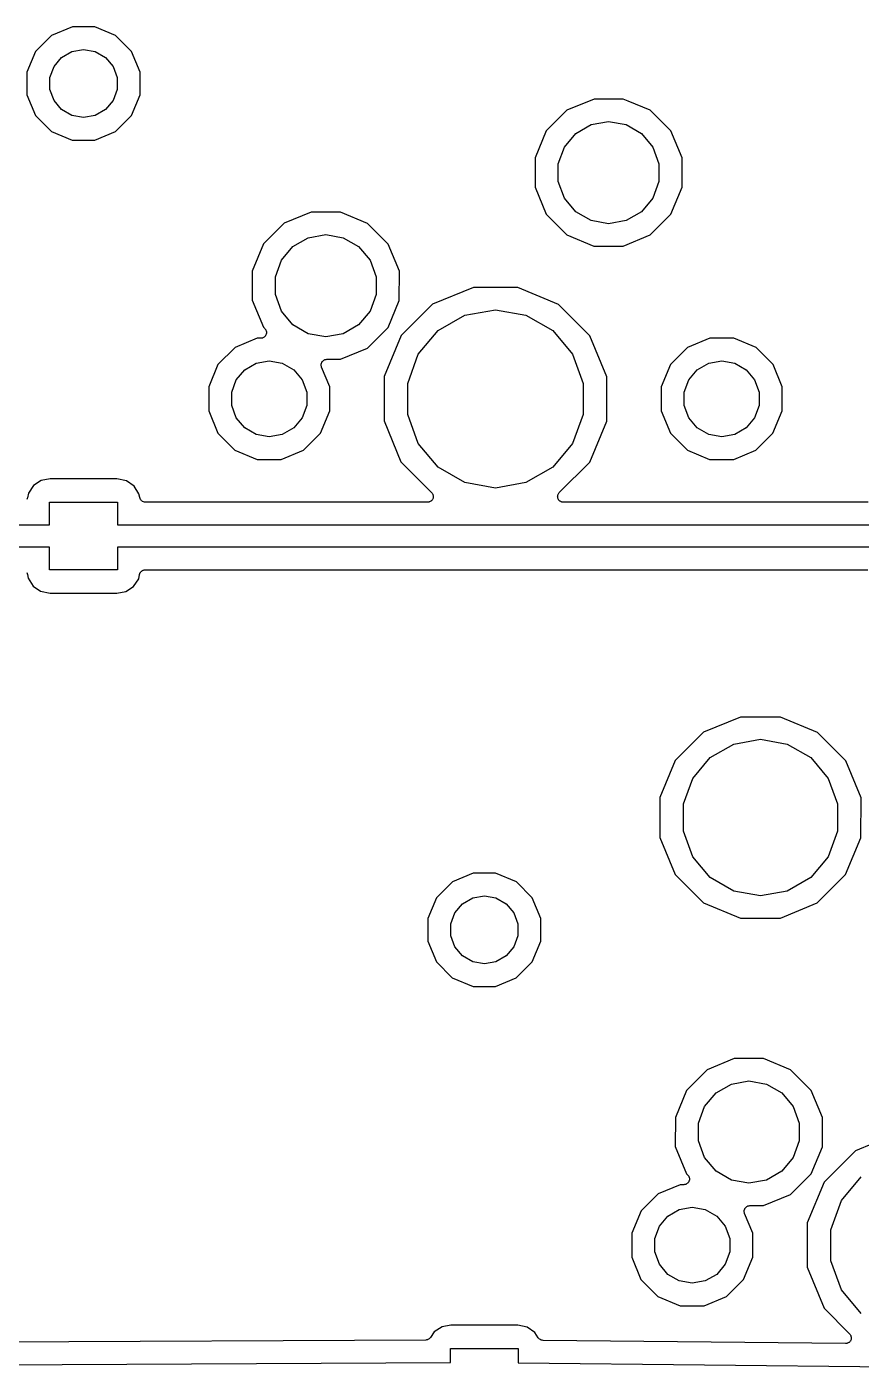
# Model space of a CAD drawing. Extents: x 30 to 169, y -146 to -30.
# Drawn here: x 62.73 to 81.46, y -119.83 to -89.65 of the extents above; entities that cross this region are included whole.
import ezdxf

# ---------------------------------------------------------------- set-up
doc = ezdxf.new("R2010")
doc.units = 0
doc.header["$MEASUREMENT"] = 0
doc.layers.add('BLACK', color=7, linetype='CONTINUOUS')

msp = doc.modelspace()

# ---------------------------------------------------------------- linework, layer by layer
at = {"layer": 'Black'}
for p, q in [((63.2815, -89.8427), (62.924, -90.1997)), ((63.7485, -89.6498), (63.2815, -89.8427)), ((64.2537, -89.6502), (63.7485, -89.6498)), ((64.7203, -89.844), (64.2537, -89.6502)), ((65.0773, -90.2015), (64.7203, -89.844)), ((62.924, -90.1997), (62.7302, -90.6663)), ((63.5083, -90.334), (63.7384, -90.2012)), ((63.7384, -90.2012), (64, -90.1551)), ((64, -90.1551), (64.2616, -90.2012)), ((64.2616, -90.2012), (64.4917, -90.334)), ((65.2702, -90.6685), (65.0773, -90.2015)), ((63.3376, -90.5375), (63.5083, -90.334)), ((64.4917, -90.334), (64.6624, -90.5375)), ((62.7302, -90.6663), (62.7298, -91.1715)), ((63.2467, -90.7872), (63.3376, -90.5375)), ((63.2467, -91.0528), (63.2467, -90.7872)), ((64.6624, -90.5375), (64.7533, -90.7872)), ((64.7533, -90.7872), (64.7533, -91.0528)), ((65.2698, -91.1737), (65.2702, -90.6685)), ((63.3376, -91.3025), (63.2467, -91.0528)), ((64.7533, -91.0528), (64.6624, -91.3025)), ((62.7298, -91.1715), (62.9227, -91.6385)), ((63.5083, -91.506), (63.3376, -91.3025)), ((64.6624, -91.3025), (64.4917, -91.506)), ((65.076, -91.6403), (65.2698, -91.1737)), ((75.463, -91.2687), (74.856, -91.5195)), ((76.1198, -91.2693), (75.463, -91.2687)), ((76.2274, -91.314), (76.1198, -91.2693)), ((76.7264, -91.5212), (76.2274, -91.314)), ((62.9227, -91.6385), (63.2797, -91.996)), ((63.7384, -91.6388), (63.5083, -91.506)), ((64, -91.6849), (63.7384, -91.6388)), ((64.2616, -91.6388), (64, -91.6849)), ((64.4917, -91.506), (64.2616, -91.6388)), ((64.7185, -91.9973), (65.076, -91.6403)), ((74.856, -91.5195), (74.3912, -91.9836)), ((77.1905, -91.986), (76.7264, -91.5212)), ((63.2797, -91.996), (63.7463, -92.1898)), ((64.2515, -92.1902), (64.7185, -91.9973)), ((74.3912, -91.9836), (74.1393, -92.5902)), ((75.0525, -92.0411), (75.3976, -91.8418)), ((75.3976, -91.8418), (75.79, -91.7726)), ((75.79, -91.7726), (76.1824, -91.8418)), ((76.1824, -91.8418), (76.5275, -92.0411)), ((77.4413, -92.593), (77.1905, -91.986)), ((63.7463, -92.1898), (64.2515, -92.1902)), ((74.7964, -92.3463), (75.0525, -92.0411)), ((76.5275, -92.0411), (76.7836, -92.3463)), ((74.1393, -92.5902), (74.1387, -93.247)), ((74.6601, -92.7208), (74.7964, -92.3463)), ((76.7836, -92.3463), (76.9199, -92.7208)), ((77.4407, -93.2498), (77.4413, -92.593)), ((74.6601, -93.1192), (74.6601, -92.7208)), ((76.9199, -92.7208), (76.9199, -93.1192)), ((74.7964, -93.4937), (74.6601, -93.1192)), ((76.9199, -93.1192), (76.7836, -93.4937)), ((74.1387, -93.247), (74.3895, -93.854)), ((75.0525, -93.7989), (74.7964, -93.4937)), ((76.7836, -93.4937), (76.5275, -93.7989)), ((77.1888, -93.8564), (77.4407, -93.2498)), ((69.113, -93.8087), (68.506, -94.0595)), ((69.7698, -93.8093), (69.113, -93.8087)), ((70.3764, -94.0612), (69.7698, -93.8093)), ((75.3976, -93.9982), (75.0525, -93.7989)), ((76.5275, -93.7989), (76.1824, -93.9982)), ((68.506, -94.0595), (68.0412, -94.5236)), ((70.8405, -94.526), (70.3764, -94.0612)), ((74.3895, -93.854), (74.8536, -94.3188)), ((75.79, -94.0674), (75.3976, -93.9982)), ((76.1824, -93.9982), (75.79, -94.0674)), ((76.724, -94.3205), (77.1888, -93.8564)), ((68.7025, -94.5811), (69.0476, -94.3818)), ((69.0476, -94.3818), (69.44, -94.3126)), ((69.44, -94.3126), (69.8324, -94.3818)), ((69.8324, -94.3818), (70.1775, -94.5811)), ((74.8536, -94.3188), (75.4602, -94.5707)), ((76.117, -94.5713), (76.724, -94.3205)), ((68.0412, -94.5236), (67.7893, -95.1302)), ((68.4464, -94.8863), (68.7025, -94.5811)), ((70.1775, -94.5811), (70.4336, -94.8863)), ((71.0913, -95.133), (70.8405, -94.526)), ((75.4602, -94.5707), (76.117, -94.5713)), ((68.3101, -95.2608), (68.4464, -94.8863)), ((70.4336, -94.8863), (70.5699, -95.2608)), ((67.7893, -95.1302), (67.7887, -95.787)), ((68.3101, -95.6592), (68.3101, -95.2608)), ((70.5699, -95.2608), (70.5699, -95.6592)), ((71.0907, -95.7898), (71.0913, -95.133)), ((72.7545, -95.4977), (71.8346, -95.8778)), ((73.7498, -95.4985), (72.7545, -95.4977)), ((74.6691, -95.8802), (73.7498, -95.4985)), ((67.7887, -95.787), (68.0395, -96.394)), ((68.4464, -96.0337), (68.3101, -95.6592)), ((70.5699, -95.6592), (70.4336, -96.0337)), ((70.8388, -96.3964), (71.0907, -95.7898)), ((71.8346, -95.8778), (71.1302, -96.5809)), ((75.3722, -96.5846), (74.6691, -95.8802)), ((68.7025, -96.3389), (68.4464, -96.0337)), ((70.4336, -96.0337), (70.1775, -96.3389)), ((71.9634, -96.4667), (72.5654, -96.1192)), ((72.5654, -96.1192), (73.25, -95.9985)), ((73.25, -95.9985), (73.9346, -96.1192)), ((73.9346, -96.1192), (74.5365, -96.4667)), ((68.0395, -96.394), (68.0697, -96.4242)), ((68.0697, -96.4242), (68.0792, -96.4378)), ((68.0792, -96.4378), (68.0899, -96.4505)), ((68.0954, -96.5619), (68.0897, -96.5775)), ((68.0899, -96.4505), (68.0918, -96.4558)), ((68.0918, -96.4558), (68.095, -96.4604)), ((68.095, -96.4604), (68.0992, -96.4764)), ((68.1025, -96.5469), (68.0954, -96.5619)), ((68.0992, -96.4764), (68.1049, -96.492)), ((68.1029, -96.5413), (68.1025, -96.5469)), ((68.1049, -96.5361), (68.1029, -96.5413)), ((68.1049, -96.492), (68.1049, -96.4976)), ((68.1049, -96.4976), (68.1063, -96.503)), ((68.1063, -96.503), (68.1049, -96.5195)), ((68.1049, -96.5195), (68.1049, -96.5361)), ((69.0476, -96.5382), (68.7025, -96.3389)), ((69.44, -96.6074), (69.0476, -96.5382)), ((69.8324, -96.5382), (69.44, -96.6074)), ((70.1775, -96.3389), (69.8324, -96.5382)), ((70.374, -96.8605), (70.8388, -96.3964)), ((71.5166, -96.9992), (71.9634, -96.4667)), ((74.5365, -96.4667), (74.9834, -96.9992)), ((67.4013, -96.8473), (67.0187, -97.2292)), ((67.9009, -96.6409), (67.4013, -96.8473)), ((67.9797, -96.6409), (67.9009, -96.6409)), ((67.9961, -96.6381), (67.9797, -96.6409)), ((68.0126, -96.6366), (67.9961, -96.6381)), ((68.0176, -96.6343), (68.0126, -96.6366)), ((68.0231, -96.6333), (68.0176, -96.6343)), ((68.0375, -96.625), (68.0231, -96.6333)), ((68.0526, -96.618), (68.0375, -96.625)), ((68.0565, -96.6141), (68.0526, -96.618)), ((68.0614, -96.6113), (68.0565, -96.6141)), ((68.072, -96.5986), (68.0614, -96.6113)), ((68.0838, -96.5869), (68.072, -96.5986)), ((68.0861, -96.5818), (68.0838, -96.5869)), ((68.0897, -96.5775), (68.0861, -96.5818)), ((69.767, -97.1113), (70.374, -96.8605)), ((71.1302, -96.5809), (70.7485, -97.5002)), ((75.7523, -97.5045), (75.3722, -96.5846)), ((77.5613, -96.8473), (77.1787, -97.2292)), ((78.0609, -96.6409), (77.5613, -96.8473)), ((78.6015, -96.6413), (78.0609, -96.6409)), ((79.1008, -96.8487), (78.6015, -96.6413)), ((79.4827, -97.2313), (79.1008, -96.8487)), ((67.8779, -97.1974), (68.17, -97.1458)), ((68.17, -97.1458), (68.4621, -97.1974)), ((69.3584, -97.168), (69.3622, -97.1606)), ((69.3622, -97.1606), (69.3724, -97.1513)), ((69.3724, -97.1513), (69.3814, -97.1407)), ((69.3814, -97.1407), (69.3886, -97.1365)), ((69.3886, -97.1365), (69.3948, -97.1308)), ((69.3948, -97.1308), (69.4076, -97.1256)), ((69.4076, -97.1256), (69.4196, -97.1186)), ((69.4196, -97.1186), (69.4278, -97.1172)), ((69.4278, -97.1172), (69.4355, -97.114)), ((69.4355, -97.114), (69.4494, -97.1134)), ((69.4494, -97.1134), (69.463, -97.111)), ((69.463, -97.111), (69.767, -97.1113)), ((71.2789, -97.6524), (71.5166, -96.9992)), ((74.9834, -96.9992), (75.2211, -97.6524)), ((78.0379, -97.1974), (78.33, -97.1458)), ((78.33, -97.1458), (78.6221, -97.1974)), ((67.0187, -97.2292), (66.8113, -97.7285)), ((67.4303, -97.5729), (67.621, -97.3457)), ((67.621, -97.3457), (67.8779, -97.1974)), ((68.4621, -97.1974), (68.719, -97.3457)), ((68.719, -97.3457), (68.9097, -97.5729)), ((69.336, -97.2434), (69.3378, -97.2297)), ((69.3378, -97.2516), (69.336, -97.2434)), ((69.3378, -97.2297), (69.3379, -97.2159)), ((69.3378, -97.26), (69.3378, -97.2516)), ((69.3425, -97.273), (69.3378, -97.26)), ((69.3379, -97.2159), (69.3407, -97.208)), ((69.3407, -97.208), (69.3418, -97.1997)), ((69.3418, -97.1997), (69.3482, -97.1874)), ((69.3455, -97.2865), (69.3425, -97.273)), ((69.5291, -97.7309), (69.3455, -97.2865)), ((69.3482, -97.1874), (69.353, -97.1744)), ((69.353, -97.1744), (69.3584, -97.168)), ((77.1787, -97.2292), (76.9713, -97.7285)), ((77.5903, -97.5729), (77.781, -97.3457)), ((77.781, -97.3457), (78.0379, -97.1974)), ((78.6221, -97.1974), (78.879, -97.3457)), ((78.879, -97.3457), (79.0697, -97.5729)), ((79.6891, -97.7309), (79.4827, -97.2313)), ((66.8113, -97.7285), (66.8109, -98.2691)), ((67.3288, -97.8517), (67.4303, -97.5729)), ((68.9097, -97.5729), (69.0112, -97.8517)), ((69.5287, -98.2715), (69.5291, -97.7309)), ((70.7485, -97.5002), (70.7477, -98.4955)), ((71.2789, -98.3476), (71.2789, -97.6524)), ((75.2211, -97.6524), (75.2211, -98.3476)), ((75.7516, -98.2942), (75.7523, -97.5045)), ((76.9713, -97.7285), (76.9709, -98.2691)), ((77.4888, -97.8517), (77.5903, -97.5729)), ((79.0697, -97.5729), (79.1712, -97.8517)), ((79.6887, -98.2715), (79.6891, -97.7309)), ((67.3288, -98.1483), (67.3288, -97.8517)), ((69.0112, -97.8517), (69.0112, -98.1483)), ((77.4888, -98.1483), (77.4888, -97.8517)), ((79.1712, -97.8517), (79.1712, -98.1483)), ((66.8109, -98.2691), (67.0173, -98.7687)), ((67.4303, -98.4271), (67.3288, -98.1483)), ((69.0112, -98.1483), (68.9097, -98.4271)), ((69.3213, -98.7708), (69.5287, -98.2715)), ((71.5166, -99.0008), (71.2789, -98.3476)), ((75.2211, -98.3476), (74.9834, -99.0008)), ((75.7515, -98.4998), (75.7516, -98.2942)), ((75.7516, -98.2942), (75.7516, -98.2942)), ((76.9709, -98.2691), (77.1773, -98.7687)), ((77.5903, -98.4271), (77.4888, -98.1483)), ((79.1712, -98.1483), (79.0697, -98.4271)), ((79.4813, -98.7708), (79.6887, -98.2715)), ((67.621, -98.6543), (67.4303, -98.4271)), ((67.8779, -98.8026), (67.621, -98.6543)), ((68.719, -98.6543), (68.4621, -98.8026)), ((68.9097, -98.4271), (68.719, -98.6543)), ((70.7477, -98.4955), (71.1278, -99.4154)), ((75.3698, -99.4191), (75.7515, -98.4998)), ((77.781, -98.6543), (77.5903, -98.4271)), ((78.0379, -98.8026), (77.781, -98.6543)), ((78.879, -98.6543), (78.6221, -98.8026)), ((79.0697, -98.4271), (78.879, -98.6543)), ((67.0173, -98.7687), (67.3992, -99.1513)), ((68.17, -98.8541), (67.8779, -98.8026)), ((68.4621, -98.8026), (68.17, -98.8541)), ((68.9387, -99.1527), (69.3213, -98.7708)), ((77.1773, -98.7687), (77.5592, -99.1513)), ((78.33, -98.8541), (78.0379, -98.8026)), ((78.6221, -98.8026), (78.33, -98.8541)), ((79.0987, -99.1527), (79.4813, -98.7708)), ((67.3992, -99.1513), (67.8985, -99.3587)), ((68.4391, -99.3591), (68.9387, -99.1527)), ((71.9634, -99.5332), (71.5166, -99.0008)), ((74.9834, -99.0008), (74.5365, -99.5332)), ((77.5592, -99.1513), (78.0585, -99.3587)), ((78.5991, -99.3591), (79.0987, -99.1527)), ((67.8985, -99.3587), (68.4391, -99.3591)), ((71.1278, -99.4154), (71.8165, -100.105)), ((72.5654, -99.8808), (71.9634, -99.5332)), ((74.5365, -99.5332), (73.9346, -99.8808)), ((74.6825, -100.105), (75.3698, -99.4191)), ((78.0585, -99.3587), (78.5991, -99.3591)), ((63.0505, -99.8351), (62.8769, -99.9468)), ((63.2498, -99.7976), (63.0505, -99.8351)), ((64.7493, -99.7976), (63.2498, -99.7976)), ((64.9635, -99.8409), (64.7493, -99.7976)), ((65.1332, -99.9569), (64.9635, -99.8409)), ((73.25, -100.002), (72.5654, -99.8808)), ((73.9346, -99.8808), (73.25, -100.002)), ((62.7609, -100.117), (62.7399, -100.22)), ((62.8769, -99.9468), (62.7609, -100.117)), ((65.2449, -100.131), (65.1332, -99.9569)), ((65.2615, -100.218), (65.2449, -100.131)), ((71.8165, -100.105), (71.8259, -100.119)), ((71.8259, -100.119), (71.8366, -100.131)), ((71.8366, -100.131), (71.8385, -100.137)), ((71.8385, -100.137), (71.8417, -100.141)), ((71.8417, -100.141), (71.846, -100.157)), ((71.846, -100.157), (71.8517, -100.173)), ((71.8517, -100.173), (71.8517, -100.179)), ((71.8517, -100.179), (71.8531, -100.184)), ((71.8531, -100.184), (71.8517, -100.201)), ((74.6457, -100.184), (74.6472, -100.178)), ((74.6472, -100.2), (74.6457, -100.184)), ((74.6472, -100.173), (74.6529, -100.157)), ((74.6472, -100.178), (74.6472, -100.173)), ((74.6529, -100.157), (74.6572, -100.141)), ((74.6572, -100.141), (74.6604, -100.137)), ((74.6604, -100.137), (74.6623, -100.131)), ((74.6623, -100.131), (74.673, -100.119)), ((74.673, -100.119), (74.6825, -100.105)), ((62.7325, -100.239), (62.7255, -100.258)), ((62.7399, -100.22), (62.7325, -100.239)), ((63.238, -100.83), (63.238, -100.318)), ((63.238, -100.318), (64.762, -100.318)), ((64.762, -100.318), (64.762, -100.83)), ((65.269, -100.238), (65.2615, -100.218)), ((65.2763, -100.258), (65.269, -100.238)), ((65.2768, -100.259), (65.2763, -100.258)), ((65.277, -100.26), (65.2768, -100.259)), ((65.291, -100.276), (65.277, -100.26)), ((65.3047, -100.292), (65.291, -100.276)), ((65.3053, -100.293), (65.3047, -100.292)), ((65.3058, -100.293), (65.3053, -100.293)), ((65.3243, -100.304), (65.3058, -100.293)), ((65.3429, -100.314), (65.3243, -100.304)), ((65.3436, -100.314), (65.3429, -100.314)), ((65.3442, -100.315), (65.3436, -100.314)), ((65.3653, -100.318), (65.3442, -100.315)), ((65.3863, -100.322), (65.3653, -100.318)), ((71.7266, -100.322), (65.3863, -100.322)), ((71.7429, -100.319), (71.7266, -100.322)), ((71.7593, -100.318), (71.7429, -100.319)), ((71.7645, -100.315), (71.7593, -100.318)), ((71.77, -100.314), (71.7645, -100.315)), ((71.7843, -100.306), (71.77, -100.314)), ((71.7993, -100.299), (71.7843, -100.306)), ((71.8033, -100.295), (71.7993, -100.299)), ((71.8082, -100.292), (71.8033, -100.295)), ((71.8188, -100.28), (71.8082, -100.292)), ((71.8306, -100.268), (71.8188, -100.28)), ((71.8329, -100.263), (71.8306, -100.268)), ((71.8366, -100.258), (71.8329, -100.263)), ((71.8422, -100.243), (71.8366, -100.258)), ((71.8492, -100.228), (71.8422, -100.243)), ((71.8497, -100.222), (71.8492, -100.228)), ((71.8517, -100.217), (71.8497, -100.222)), ((71.8517, -100.201), (71.8517, -100.217)), ((74.6472, -100.217), (74.6472, -100.2)), ((74.6491, -100.222), (74.6472, -100.217)), ((74.6495, -100.228), (74.6491, -100.222)), ((74.6566, -100.243), (74.6495, -100.228)), ((74.6623, -100.258), (74.6566, -100.243)), ((74.6658, -100.263), (74.6623, -100.258)), ((74.6681, -100.268), (74.6658, -100.263)), ((74.6799, -100.28), (74.6681, -100.268)), ((74.6906, -100.292), (74.6799, -100.28)), ((74.6954, -100.295), (74.6906, -100.292)), ((74.6993, -100.299), (74.6954, -100.295)), ((74.7144, -100.306), (74.6993, -100.299)), ((74.7288, -100.314), (74.7144, -100.306)), ((74.7343, -100.315), (74.7288, -100.314)), ((74.7393, -100.318), (74.7343, -100.315)), ((74.7558, -100.319), (74.7393, -100.318)), ((74.7722, -100.322), (74.7558, -100.319)), ((81.6155, -100.322), (74.7722, -100.322)), ((37.762, -100.83), (63.238, -100.83)), ((64.762, -100.83), (82.238, -100.83)), ((63.238, -101.33), (37.762, -101.33)), ((63.238, -101.842), (63.238, -101.33)), ((82.238, -101.33), (64.762, -101.33)), ((64.762, -101.33), (64.762, -101.842)), ((62.7237, -101.901), (62.731, -101.922)), ((62.731, -101.922), (62.7385, -101.942)), ((62.7385, -101.942), (62.7551, -102.029)), ((64.762, -101.842), (63.238, -101.842)), ((65.2391, -102.043), (65.2601, -101.94)), ((65.2601, -101.94), (65.2675, -101.921)), ((65.2675, -101.921), (65.2745, -101.901)), ((65.2745, -101.901), (65.2756, -101.9)), ((65.2756, -101.9), (65.2762, -101.899)), ((65.2762, -101.899), (65.2897, -101.883)), ((65.2897, -101.883), (65.3029, -101.868)), ((65.3029, -101.868), (65.3043, -101.867)), ((65.3043, -101.867), (65.3054, -101.866)), ((65.3054, -101.866), (65.3233, -101.856)), ((65.3233, -101.856), (65.3411, -101.846)), ((65.3411, -101.846), (65.3427, -101.845)), ((65.3427, -101.845), (65.3441, -101.845)), ((65.3441, -101.845), (65.3644, -101.842)), ((65.3644, -101.842), (65.3845, -101.838)), ((65.3845, -101.838), (81.6137, -101.838)), ((62.7551, -102.029), (62.8668, -102.203)), ((62.8668, -102.203), (63.0365, -102.319)), ((64.9495, -102.325), (65.1231, -102.213)), ((65.1231, -102.213), (65.2391, -102.043)), ((63.0365, -102.319), (63.2507, -102.362)), ((63.2507, -102.362), (64.7502, -102.362)), ((64.7502, -102.362), (64.9495, -102.325)), ((78.7528, -105.142), (77.9226, -105.485)), ((79.6511, -105.142), (78.7528, -105.142)), ((80.4807, -105.487), (79.6511, -105.142)), ((77.9226, -105.485), (77.2869, -106.119)), ((81.1154, -106.123), (80.4807, -105.487)), ((78.0708, -106.054), (78.5992, -105.749)), ((78.5992, -105.749), (79.2, -105.643)), ((79.2, -105.643), (79.8008, -105.749)), ((79.8008, -105.749), (80.3292, -106.054)), ((77.2869, -106.119), (76.9424, -106.949)), ((77.6787, -106.522), (78.0708, -106.054)), ((80.3292, -106.054), (80.7213, -106.522)), ((81.4584, -106.953), (81.1154, -106.123)), ((77.47, -107.095), (77.6787, -106.522)), ((80.7213, -106.522), (80.93, -107.095)), ((76.9424, -106.949), (76.9416, -107.847)), ((77.47, -107.705), (77.47, -107.095)), ((80.93, -107.095), (80.93, -107.705)), ((81.4576, -107.851), (81.4584, -106.953)), ((77.6787, -108.278), (77.47, -107.705)), ((80.93, -107.705), (80.7213, -108.278)), ((76.9416, -107.847), (77.2846, -108.677)), ((81.1131, -108.681), (81.4576, -107.851)), ((78.0708, -108.746), (77.6787, -108.278)), ((80.7213, -108.278), (80.3292, -108.746)), ((72.2815, -108.843), (71.924, -109.2)), ((72.7485, -108.65), (72.2815, -108.843)), ((73.2537, -108.65), (72.7485, -108.65)), ((73.7203, -108.844), (73.2537, -108.65)), ((74.0773, -109.202), (73.7203, -108.844)), ((77.2846, -108.677), (77.9193, -109.313)), ((78.5992, -109.051), (78.0708, -108.746)), ((80.3292, -108.746), (79.8008, -109.051)), ((80.4774, -109.315), (81.1131, -108.681)), ((71.924, -109.2), (71.7302, -109.666)), ((72.5083, -109.334), (72.7384, -109.201)), ((72.7384, -109.201), (73, -109.155)), ((73, -109.155), (73.2616, -109.201)), ((73.2616, -109.201), (73.4917, -109.334)), ((74.2702, -109.668), (74.0773, -109.202)), ((79.2, -109.157), (78.5992, -109.051)), ((79.8008, -109.051), (79.2, -109.157)), ((72.2467, -109.787), (72.3376, -109.538)), ((72.3376, -109.538), (72.5083, -109.334)), ((73.4917, -109.334), (73.6624, -109.538)), ((73.6624, -109.538), (73.7533, -109.787)), ((77.9193, -109.313), (78.7489, -109.658)), ((79.6472, -109.658), (80.4774, -109.315)), ((71.7302, -109.666), (71.7298, -110.172)), ((72.2467, -110.053), (72.2467, -109.787)), ((73.7533, -109.787), (73.7533, -110.053)), ((74.2698, -110.174), (74.2702, -109.668)), ((78.7489, -109.658), (79.6472, -109.658)), ((72.3376, -110.302), (72.2467, -110.053)), ((73.7533, -110.053), (73.6624, -110.302)), ((71.7298, -110.172), (71.9227, -110.638)), ((72.5083, -110.506), (72.3376, -110.302)), ((73.6624, -110.302), (73.4917, -110.506)), ((74.076, -110.64), (74.2698, -110.174)), ((71.9227, -110.638), (72.2797, -110.996)), ((72.7384, -110.639), (72.5083, -110.506)), ((73, -110.685), (72.7384, -110.639)), ((73.2616, -110.639), (73, -110.685)), ((73.4917, -110.506), (73.2616, -110.639)), ((73.7185, -110.997), (74.076, -110.64)), ((72.2797, -110.996), (72.7463, -111.19)), ((73.2515, -111.19), (73.7185, -110.997)), ((72.7463, -111.19), (73.2515, -111.19)), ((78.613, -112.809), (78.006, -113.06)), ((79.2698, -112.809), (78.613, -112.809)), ((79.8764, -113.061), (79.2698, -112.809)), ((78.006, -113.06), (77.5412, -113.524)), ((80.3405, -113.526), (79.8764, -113.061)), ((78.2025, -113.581), (78.5476, -113.382)), ((78.5476, -113.382), (78.94, -113.313)), ((78.94, -113.313), (79.3324, -113.382)), ((79.3324, -113.382), (79.6775, -113.581)), ((77.5412, -113.524), (77.2893, -114.13)), ((77.9464, -113.886), (78.2025, -113.581)), ((79.6775, -113.581), (79.9336, -113.886)), ((80.5913, -114.133), (80.3405, -113.526)), ((77.8101, -114.261), (77.9464, -113.886)), ((79.9336, -113.886), (80.0699, -114.261)), ((77.2893, -114.13), (77.2887, -114.787)), ((77.8101, -114.659), (77.8101, -114.261)), ((80.0699, -114.261), (80.0699, -114.659)), ((80.5907, -114.79), (80.5913, -114.133)), ((77.9464, -115.034), (77.8101, -114.659)), ((80.0699, -114.659), (79.9336, -115.034)), ((82.2545, -114.498), (81.3346, -114.878)), ((77.2887, -114.787), (77.5395, -115.394)), ((80.3388, -115.396), (80.5907, -114.79)), ((81.3346, -114.878), (80.6302, -115.581)), ((78.2025, -115.339), (77.9464, -115.034)), ((79.9336, -115.034), (79.6775, -115.339)), ((77.5395, -115.394), (77.5697, -115.424)), ((77.5697, -115.424), (77.5792, -115.438)), ((77.5792, -115.438), (77.5899, -115.451)), ((77.5954, -115.562), (77.5897, -115.578)), ((77.5899, -115.451), (77.5918, -115.456)), ((77.5918, -115.456), (77.595, -115.46)), ((77.595, -115.46), (77.5992, -115.476)), ((77.6025, -115.547), (77.5954, -115.562)), ((77.5992, -115.476), (77.6049, -115.492)), ((77.6029, -115.541), (77.6025, -115.547)), ((77.6049, -115.536), (77.6029, -115.541)), ((77.6049, -115.492), (77.6049, -115.498)), ((77.6049, -115.498), (77.6063, -115.503)), ((77.6063, -115.503), (77.6049, -115.519)), ((77.6049, -115.519), (77.6049, -115.536)), ((78.5476, -115.538), (78.2025, -115.339)), ((78.94, -115.607), (78.5476, -115.538)), ((79.3324, -115.538), (78.94, -115.607)), ((79.6775, -115.339), (79.3324, -115.538)), ((79.874, -115.86), (80.3388, -115.396)), ((81.0166, -115.999), (81.4634, -115.467)), ((76.9013, -115.847), (76.5187, -116.229)), ((77.4009, -115.641), (76.9013, -115.847)), ((77.4797, -115.641), (77.4009, -115.641)), ((77.4961, -115.638), (77.4797, -115.641)), ((77.5126, -115.637), (77.4961, -115.638)), ((77.5176, -115.634), (77.5126, -115.637)), ((77.5231, -115.633), (77.5176, -115.634)), ((77.5375, -115.625), (77.5231, -115.633)), ((77.5526, -115.618), (77.5375, -115.625)), ((77.5565, -115.614), (77.5526, -115.618)), ((77.5614, -115.611), (77.5565, -115.614)), ((77.572, -115.599), (77.5614, -115.611)), ((77.5838, -115.587), (77.572, -115.599)), ((77.5861, -115.582), (77.5838, -115.587)), ((77.5897, -115.578), (77.5861, -115.582)), ((79.267, -116.111), (79.874, -115.86)), ((80.6302, -115.581), (80.2485, -116.5)), ((77.3779, -116.197), (77.67, -116.146)), ((77.67, -116.146), (77.9621, -116.197)), ((78.8482, -116.187), (78.853, -116.174)), ((78.853, -116.174), (78.8584, -116.168)), ((78.8584, -116.168), (78.8622, -116.161)), ((78.8622, -116.161), (78.8724, -116.151)), ((78.8724, -116.151), (78.8814, -116.141)), ((78.8814, -116.141), (78.8886, -116.136)), ((78.8886, -116.136), (78.8948, -116.131)), ((78.8948, -116.131), (78.9076, -116.126)), ((78.9076, -116.126), (78.9196, -116.119)), ((78.9196, -116.119), (78.9278, -116.117)), ((78.9278, -116.117), (78.9355, -116.114)), ((78.9355, -116.114), (78.9494, -116.113)), ((78.9494, -116.113), (78.963, -116.111)), ((78.963, -116.111), (79.267, -116.111)), ((80.7789, -116.652), (81.0166, -115.999)), ((76.5187, -116.229), (76.3113, -116.729)), ((76.9303, -116.573), (77.121, -116.346)), ((77.121, -116.346), (77.3779, -116.197)), ((77.9621, -116.197), (78.219, -116.346)), ((78.219, -116.346), (78.4097, -116.573)), ((78.836, -116.243), (78.8378, -116.23)), ((78.8378, -116.252), (78.836, -116.243)), ((78.8378, -116.23), (78.8379, -116.216)), ((78.8378, -116.26), (78.8378, -116.252)), ((78.8425, -116.273), (78.8378, -116.26)), ((78.8379, -116.216), (78.8407, -116.208)), ((78.8407, -116.208), (78.8418, -116.2)), ((78.8418, -116.2), (78.8482, -116.187)), ((78.8455, -116.287), (78.8425, -116.273)), ((79.0291, -116.731), (78.8455, -116.287)), ((76.3113, -116.729), (76.3109, -117.269)), ((76.8288, -116.852), (76.9303, -116.573)), ((78.4097, -116.573), (78.5112, -116.852)), ((79.0287, -117.271), (79.0291, -116.731)), ((80.2485, -116.5), (80.2477, -117.495)), ((80.7789, -117.348), (80.7789, -116.652)), ((76.8288, -117.148), (76.8288, -116.852)), ((78.5112, -116.852), (78.5112, -117.148)), ((76.3109, -117.269), (76.5173, -117.769)), ((76.9303, -117.427), (76.8288, -117.148)), ((78.5112, -117.148), (78.4097, -117.427)), ((78.8213, -117.771), (79.0287, -117.271)), ((81.0166, -118.001), (80.7789, -117.348)), ((77.121, -117.654), (76.9303, -117.427)), ((77.3779, -117.803), (77.121, -117.654)), ((78.219, -117.654), (77.9621, -117.803)), ((78.4097, -117.427), (78.219, -117.654)), ((80.2477, -117.495), (80.6278, -118.415)), ((76.5173, -117.769), (76.8992, -118.151)), ((77.67, -117.854), (77.3779, -117.803)), ((77.9621, -117.803), (77.67, -117.854)), ((78.4387, -118.153), (78.8213, -117.771)), ((76.8992, -118.151), (77.3985, -118.359)), ((77.9391, -118.359), (78.4387, -118.153)), ((81.4634, -118.533), (81.0166, -118.001)), ((77.3985, -118.359), (77.9391, -118.359)), ((80.6278, -118.415), (81.2032, -118.992)), ((72.0505, -118.835), (71.8769, -118.947)), ((72.2498, -118.798), (72.0505, -118.835)), ((73.7493, -118.798), (72.2498, -118.798)), ((73.9635, -118.841), (73.7493, -118.798)), ((74.1332, -118.957), (73.9635, -118.841)), ((71.687, -119.128), (53.5011, -119.219)), ((71.7037, -119.125), (71.687, -119.128)), ((71.7206, -119.123), (71.7037, -119.125)), ((71.7253, -119.121), (71.7206, -119.123)), ((71.7304, -119.12), (71.7253, -119.121)), ((71.7451, -119.111), (71.7304, -119.12)), ((71.7604, -119.104), (71.7451, -119.111)), ((71.764, -119.1), (71.7604, -119.104)), ((71.7685, -119.097), (71.764, -119.1)), ((71.7793, -119.084), (71.7685, -119.097)), ((71.7912, -119.072), (71.7793, -119.084)), ((71.8769, -118.947), (71.7912, -119.072)), ((74.2121, -119.079), (74.1332, -118.957)), ((74.2246, -119.093), (74.2121, -119.079)), ((74.2362, -119.107), (74.2246, -119.093)), ((74.2395, -119.109), (74.2362, -119.107)), ((74.242, -119.112), (74.2395, -119.109)), ((74.2584, -119.12), (74.242, -119.112)), ((74.2742, -119.13), (74.2584, -119.12)), ((74.2779, -119.13), (74.2742, -119.13)), ((74.2813, -119.132), (74.2779, -119.13)), ((74.2995, -119.134), (74.2813, -119.132)), ((74.3176, -119.138), (74.2995, -119.134)), ((81.112, -119.209), (74.3176, -119.138)), ((81.1705, -119.193), (81.1555, -119.201)), ((81.1861, -119.186), (81.1705, -119.193)), ((81.1896, -119.182), (81.1861, -119.186)), ((81.194, -119.18), (81.1896, -119.182)), ((81.2051, -119.167), (81.194, -119.18)), ((81.2032, -118.992), (81.2131, -119.006)), ((81.2173, -119.154), (81.2051, -119.167)), ((81.2131, -119.006), (81.224, -119.019)), ((81.2194, -119.15), (81.2173, -119.154)), ((81.2227, -119.146), (81.2194, -119.15)), ((81.2287, -119.13), (81.2227, -119.146)), ((81.224, -119.019), (81.2256, -119.024)), ((81.2256, -119.024), (81.2285, -119.028)), ((81.2285, -119.028), (81.2329, -119.045)), ((81.236, -119.115), (81.2287, -119.13)), ((81.2329, -119.045), (81.2386, -119.061)), ((81.2364, -119.11), (81.236, -119.115)), ((81.2382, -119.105), (81.2364, -119.11)), ((81.2383, -119.088), (81.2382, -119.105)), ((81.2399, -119.071), (81.2383, -119.088)), ((81.2386, -119.061), (81.2386, -119.066)), ((81.2386, -119.066), (81.2399, -119.071)), ((72.238, -119.633), (72.238, -119.318)), ((72.238, -119.318), (73.762, -119.318)), ((73.762, -119.318), (73.762, -119.64)), ((81.129, -119.206), (81.112, -119.209)), ((81.1461, -119.204), (81.129, -119.206)), ((81.1506, -119.202), (81.1461, -119.204)), ((81.1555, -119.201), (81.1506, -119.202)), ((33.762, -119.826), (72.238, -119.633)), ((73.762, -119.64), (91.238, -119.822))]:
    msp.add_line(p, q, dxfattribs=at)

doc.saveas('drawing.dxf')
